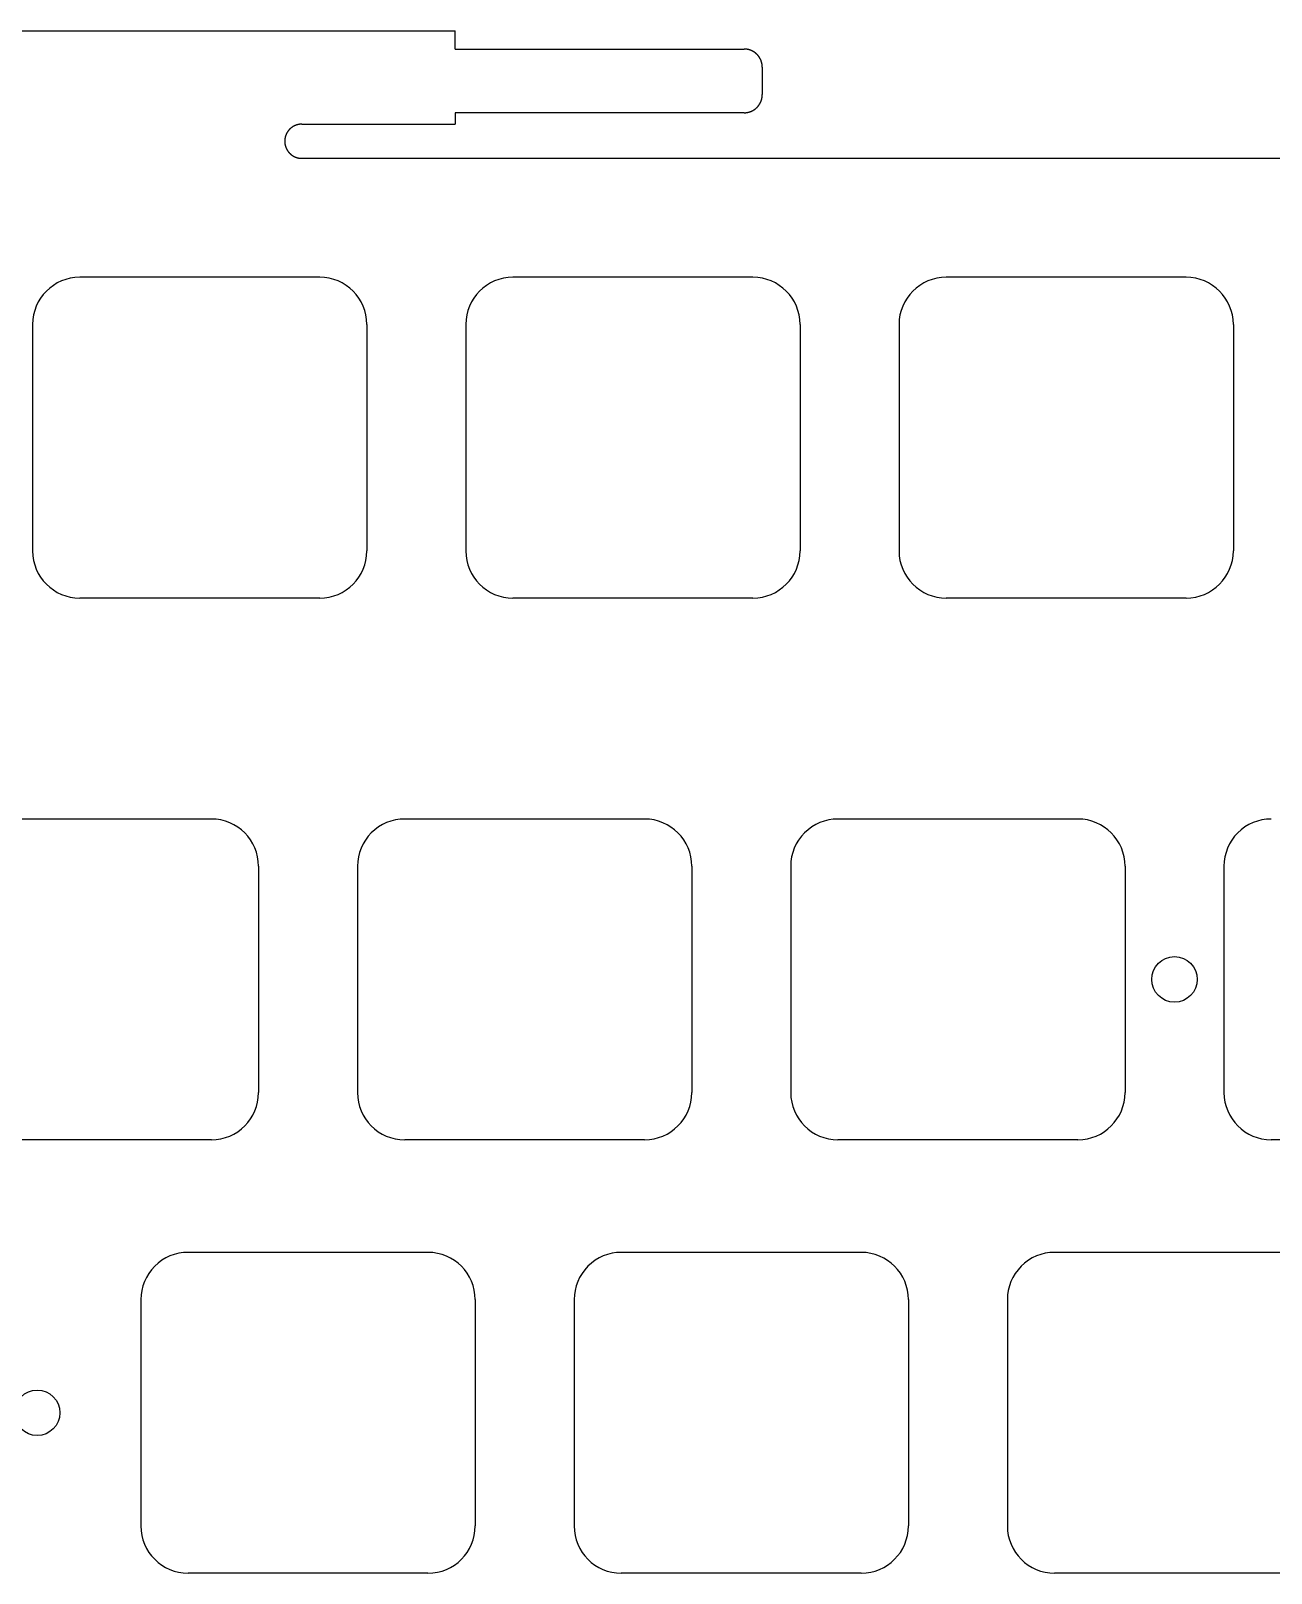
# Model space of a CAD drawing. Header units: millimetres. Extents: x -11 to 340, y -118 to 18.
# Drawn here: x 16.4 to 70.9, y -49.9 to 17.9 of the extents above; entities that cross this region are included whole.
import ezdxf

# ---------------------------------------------------------------- set-up
doc = ezdxf.new("R2010")
doc.units = ezdxf.units.MM
doc.header["$MEASUREMENT"] = 0
doc.layers.add('BLACK', color=7, linetype='CONTINUOUS')

msp = doc.modelspace()

# ---------------------------------------------------------------- linework, layer by layer
at = {"layer": 'BLACK', "linetype": 'Continuous'}
for p, q in [((5.05, 17.882529), (35.05, 17.882529)), ((35.05, 17.082529), (35.05, 17.882529)), ((35.05, 17.082529), (47.75, 17.082529)), ((47.750728, 17.082529), (47.75, 17.082529)), ((47.754774, 17.082515), (47.750728, 17.082529)), ((47.758814, 17.082481), (47.754774, 17.082515)), ((47.762855, 17.082428), (47.758814, 17.082481)), ((47.766891, 17.082354), (47.762855, 17.082428)), ((47.770928, 17.082261), (47.766891, 17.082354)), ((47.774959, 17.082147), (47.770928, 17.082261)), ((47.77899, 17.082014), (47.774959, 17.082147)), ((47.783015, 17.08186), (47.77899, 17.082014)), ((47.787041, 17.081687), (47.783015, 17.08186)), ((47.791062, 17.081493), (47.787041, 17.081687)), ((47.795082, 17.08128), (47.791062, 17.081493)), ((47.799097, 17.081047), (47.795082, 17.08128)), ((47.803111, 17.080794), (47.799097, 17.081047)), ((47.80712, 17.080521), (47.803111, 17.080794)), ((47.811129, 17.080228), (47.80712, 17.080521)), ((47.815132, 17.079916), (47.811129, 17.080228)), ((47.819134, 17.079583), (47.815132, 17.079916)), ((47.823131, 17.079231), (47.819134, 17.079583)), ((47.827127, 17.078859), (47.823131, 17.079231)), ((47.831117, 17.078467), (47.827127, 17.078859)), ((47.835107, 17.078055), (47.831117, 17.078467)), ((47.83909, 17.077624), (47.835107, 17.078055)), ((47.843073, 17.077173), (47.83909, 17.077624)), ((47.84705, 17.076702), (47.843073, 17.077173)), ((47.851025, 17.076211), (47.84705, 17.076702)), ((47.854995, 17.075701), (47.851025, 17.076211)), ((47.858963, 17.07517), (47.854995, 17.075701)), ((47.862926, 17.074621), (47.858963, 17.07517)), ((47.866886, 17.074051), (47.862926, 17.074621)), ((47.870841, 17.073462), (47.866886, 17.074051)), ((47.874794, 17.072853), (47.870841, 17.073462)), ((47.878741, 17.072225), (47.874794, 17.072853)), ((47.882686, 17.071576), (47.878741, 17.072225)), ((47.886625, 17.070909), (47.882686, 17.071576)), ((47.890562, 17.070221), (47.886625, 17.070909)), ((47.894492, 17.069514), (47.890562, 17.070221)), ((47.89842, 17.068787), (47.894492, 17.069514)), ((47.902342, 17.068042), (47.89842, 17.068787)), ((47.906262, 17.067276), (47.902342, 17.068042)), ((47.910174, 17.066491), (47.906262, 17.067276)), ((47.914085, 17.065686), (47.910174, 17.066491)), ((47.917989, 17.064862), (47.914085, 17.065686)), ((47.92189, 17.064018), (47.917989, 17.064862)), ((47.925784, 17.063155), (47.92189, 17.064018)), ((47.929676, 17.062272), (47.925784, 17.063155)), ((47.933561, 17.06137), (47.929676, 17.062272)), ((47.937443, 17.060449), (47.933561, 17.06137)), ((47.941318, 17.059508), (47.937443, 17.060449)), ((47.94519, 17.058548), (47.941318, 17.059508)), ((47.949054, 17.057568), (47.94519, 17.058548)), ((47.952916, 17.056569), (47.949054, 17.057568)), ((47.95677, 17.055551), (47.952916, 17.056569)), ((47.960621, 17.054514), (47.95677, 17.055551)), ((47.964464, 17.053457), (47.960621, 17.054514)), ((47.968304, 17.052381), (47.964464, 17.053457)), ((47.972136, 17.051286), (47.968304, 17.052381)), ((47.975965, 17.050171), (47.972136, 17.051286)), ((47.979785, 17.049038), (47.975965, 17.050171)), ((47.983602, 17.047885), (47.979785, 17.049038)), ((47.987412, 17.046713), (47.983602, 17.047885)), ((47.991217, 17.045522), (47.987412, 17.046713)), ((47.995014, 17.044312), (47.991217, 17.045522)), ((47.998807, 17.043082), (47.995014, 17.044312)), ((48.002592, 17.041834), (47.998807, 17.043082)), ((48.006373, 17.040567), (48.002592, 17.041834)), ((48.010145, 17.039281), (48.006373, 17.040567)), ((48.013913, 17.037975), (48.010145, 17.039281)), ((48.017673, 17.036651), (48.013913, 17.037975)), ((48.021428, 17.035308), (48.017673, 17.036651)), ((48.025174, 17.033946), (48.021428, 17.035308)), ((48.028916, 17.032565), (48.025174, 17.033946)), ((48.032648, 17.031165), (48.028916, 17.032565)), ((48.036376, 17.029747), (48.032648, 17.031165)), ((48.040095, 17.02831), (48.036376, 17.029747)), ((48.043809, 17.026853), (48.040095, 17.02831)), ((48.047514, 17.025379), (48.043809, 17.026853)), ((48.051213, 17.023885), (48.047514, 17.025379)), ((48.054904, 17.022373), (48.051213, 17.023885)), ((48.058588, 17.020842), (48.054904, 17.022373)), ((48.062264, 17.019293), (48.058588, 17.020842)), ((48.065934, 17.017725), (48.062264, 17.019293)), ((48.069594, 17.016139), (48.065934, 17.017725)), ((48.073249, 17.014534), (48.069594, 17.016139)), ((48.076894, 17.012911), (48.073249, 17.014534)), ((48.080532, 17.011269), (48.076894, 17.012911)), ((48.084161, 17.009609), (48.080532, 17.011269)), ((48.087784, 17.007931), (48.084161, 17.009609)), ((48.091397, 17.006234), (48.087784, 17.007931)), ((48.095004, 17.004519), (48.091397, 17.006234)), ((48.0986, 17.002786), (48.095004, 17.004519)), ((48.10219, 17.001034), (48.0986, 17.002786)), ((48.10577, 16.999265), (48.10219, 17.001034)), ((48.109342, 16.997477), (48.10577, 16.999265)), ((48.112905, 16.995672), (48.109342, 16.997477)), ((48.11646, 16.993848), (48.112905, 16.995672)), ((48.120005, 16.992007), (48.11646, 16.993848)), ((48.123543, 16.990147), (48.120005, 16.992007)), ((48.12707, 16.98827), (48.123543, 16.990147)), ((48.13059, 16.986374), (48.12707, 16.98827)), ((48.134098, 16.984461), (48.13059, 16.986374)), ((48.1376, 16.98253), (48.134098, 16.984461)), ((48.14109, 16.980581), (48.1376, 16.98253)), ((48.144572, 16.978615), (48.14109, 16.980581)), ((48.148044, 16.976631), (48.144572, 16.978615)), ((48.151507, 16.974629), (48.148044, 16.976631)), ((48.154959, 16.972611), (48.151507, 16.974629)), ((48.158403, 16.970574), (48.154959, 16.972611)), ((48.161835, 16.968521), (48.158403, 16.970574)), ((48.165259, 16.966449), (48.161835, 16.968521)), ((48.168672, 16.964361), (48.165259, 16.966449)), ((48.172075, 16.962255), (48.168672, 16.964361)), ((48.175468, 16.960132), (48.172075, 16.962255)), ((48.178851, 16.957991), (48.175468, 16.960132)), ((48.182222, 16.955834), (48.178851, 16.957991)), ((48.185584, 16.95366), (48.182222, 16.955834)), ((48.188935, 16.951469), (48.185584, 16.95366)), ((48.192276, 16.94926), (48.188935, 16.951469)), ((48.195605, 16.947035), (48.192276, 16.94926)), ((48.198924, 16.944793), (48.195605, 16.947035)), ((48.202232, 16.942535), (48.198924, 16.944793)), ((48.205529, 16.940259), (48.202232, 16.942535)), ((48.208814, 16.937967), (48.205529, 16.940259)), ((48.212089, 16.935658), (48.208814, 16.937967)), ((48.215352, 16.933333), (48.212089, 16.935658)), ((48.218604, 16.930991), (48.215352, 16.933333)), ((48.221844, 16.928633), (48.218604, 16.930991)), ((48.225073, 16.926259), (48.221844, 16.928633)), ((48.22829, 16.923868), (48.225073, 16.926259)), ((48.231496, 16.921461), (48.22829, 16.923868)), ((48.234689, 16.919039), (48.231496, 16.921461)), ((48.237871, 16.916599), (48.234689, 16.919039)), ((48.241041, 16.914144), (48.237871, 16.916599)), ((48.244199, 16.911673), (48.241041, 16.914144)), ((48.247344, 16.909186), (48.244199, 16.911673)), ((48.250477, 16.906683), (48.247344, 16.909186)), ((48.253598, 16.904165), (48.250477, 16.906683)), ((48.256707, 16.901631), (48.253598, 16.904165)), ((48.259802, 16.899081), (48.256707, 16.901631)), ((48.262886, 16.896515), (48.259802, 16.899081)), ((48.265956, 16.893935), (48.262886, 16.896515)), ((48.269014, 16.891338), (48.265956, 16.893935)), ((48.272059, 16.888727), (48.269014, 16.891338)), ((48.275092, 16.8861), (48.272059, 16.888727)), ((48.27811, 16.883458), (48.275092, 16.8861)), ((48.281116, 16.880801), (48.27811, 16.883458)), ((48.284109, 16.878129), (48.281116, 16.880801)), ((48.287089, 16.875442), (48.284109, 16.878129)), ((48.290055, 16.87274), (48.287089, 16.875442)), ((48.293007, 16.870023), (48.290055, 16.87274)), ((48.295946, 16.867292), (48.293007, 16.870023)), ((48.298872, 16.864546), (48.295946, 16.867292)), ((48.301784, 16.861785), (48.298872, 16.864546)), ((48.304682, 16.85901), (48.301784, 16.861785)), ((48.307566, 16.85622), (48.304682, 16.85901)), ((48.310436, 16.853416), (48.307566, 16.85622)), ((48.313292, 16.850598), (48.310436, 16.853416)), ((48.318962, 16.844919), (48.313292, 16.850598)), ((48.324575, 16.839184), (48.318962, 16.844919)), ((48.330131, 16.833393), (48.324575, 16.839184)), ((48.335628, 16.827548), (48.330131, 16.833393)), ((48.341066, 16.821648), (48.335628, 16.827548)), ((48.346445, 16.815695), (48.341066, 16.821648)), ((48.351764, 16.809689), (48.346445, 16.815695)), ((48.357022, 16.803631), (48.351764, 16.809689)), ((48.362219, 16.797522), (48.357022, 16.803631)), ((48.367354, 16.791361), (48.362219, 16.797522)), ((48.372426, 16.785151), (48.367354, 16.791361)), ((48.377436, 16.778891), (48.372426, 16.785151)), ((48.382382, 16.772583), (48.377436, 16.778891)), ((48.387265, 16.766227), (48.382382, 16.772583)), ((48.392082, 16.759823), (48.387265, 16.766227)), ((48.396835, 16.753373), (48.392082, 16.759823)), ((48.401522, 16.746877), (48.396835, 16.753373)), ((48.406144, 16.740335), (48.401522, 16.746877)), ((48.410699, 16.73375), (48.406144, 16.740335)), ((48.415187, 16.72712), (48.410699, 16.73375)), ((48.419607, 16.720447), (48.415187, 16.72712)), ((48.42396, 16.713733), (48.419607, 16.720447)), ((48.428244, 16.706976), (48.42396, 16.713733)), ((48.43246, 16.700179), (48.428244, 16.706976)), ((48.436606, 16.693341), (48.43246, 16.700179)), ((48.440683, 16.686464), (48.436606, 16.693341)), ((48.44469, 16.679548), (48.440683, 16.686464)), ((48.448627, 16.672594), (48.44469, 16.679548)), ((48.452493, 16.665603), (48.448627, 16.672594)), ((48.456288, 16.658575), (48.452493, 16.665603)), ((48.460012, 16.651511), (48.456288, 16.658575)), ((48.463664, 16.644411), (48.460012, 16.651511)), ((48.467243, 16.637277), (48.463664, 16.644411)), ((48.470751, 16.63011), (48.467243, 16.637277)), ((48.474185, 16.622909), (48.470751, 16.63011)), ((48.477547, 16.615675), (48.474185, 16.622909)), ((48.480835, 16.60841), (48.477547, 16.615675)), ((48.48405, 16.601113), (48.480835, 16.60841)), ((48.487191, 16.593786), (48.48405, 16.601113)), ((48.490257, 16.586429), (48.487191, 16.593786)), ((48.49325, 16.579043), (48.490257, 16.586429)), ((48.496167, 16.571629), (48.49325, 16.579043)), ((48.49901, 16.564186), (48.496167, 16.571629)), ((48.501778, 16.556716), (48.49901, 16.564186)), ((48.50447, 16.54922), (48.501778, 16.556716)), ((48.507087, 16.541697), (48.50447, 16.54922)), ((48.509628, 16.534149), (48.507087, 16.541697)), ((48.512093, 16.526576), (48.509628, 16.534149)), ((48.514482, 16.51898), (48.512093, 16.526576)), ((48.516794, 16.511359), (48.514482, 16.51898)), ((48.51903, 16.503716), (48.516794, 16.511359)), ((48.521189, 16.49605), (48.51903, 16.503716)), ((48.523272, 16.488362), (48.521189, 16.49605)), ((48.525277, 16.480653), (48.523272, 16.488362)), ((48.527205, 16.472924), (48.525277, 16.480653)), ((48.529056, 16.465174), (48.527205, 16.472924)), ((48.530829, 16.457404), (48.529056, 16.465174)), ((48.532525, 16.449616), (48.530829, 16.457404)), ((48.534143, 16.441809), (48.532525, 16.449616)), ((48.535683, 16.433984), (48.534143, 16.441809)), ((48.537145, 16.426142), (48.535683, 16.433984)), ((48.538529, 16.418282), (48.537145, 16.426142)), ((48.539835, 16.410406), (48.538529, 16.418282)), ((48.541062, 16.402514), (48.539835, 16.410406)), ((48.542211, 16.394607), (48.541062, 16.402514)), ((48.543281, 16.386685), (48.542211, 16.394607)), ((48.544273, 16.378748), (48.543281, 16.386685)), ((48.545186, 16.370796), (48.544273, 16.378748)), ((48.54602, 16.362832), (48.545186, 16.370796)), ((48.546775, 16.354854), (48.54602, 16.362832)), ((48.547451, 16.346863), (48.546775, 16.354854)), ((48.548047, 16.33886), (48.547451, 16.346863)), ((48.548565, 16.330845), (48.548047, 16.33886)), ((48.549003, 16.322819), (48.548565, 16.330845)), ((48.549362, 16.314782), (48.549003, 16.322819)), ((48.549641, 16.306733), (48.549362, 16.314782)), ((48.54984, 16.298675), (48.549641, 16.306733)), ((48.54996, 16.290607), (48.54984, 16.298675)), ((48.55, 16.282529), (48.54996, 16.290607)), ((48.55, 16.282529), (48.55, 15.082529)), ((48.532333, 14.91454), (48.533157, 14.918444)), ((48.533157, 14.918444), (48.533962, 14.922355)), ((48.533962, 14.922355), (48.534747, 14.926267)), ((48.534747, 14.926267), (48.535513, 14.930187)), ((48.535513, 14.930187), (48.536258, 14.934109)), ((48.536258, 14.934109), (48.536985, 14.938037)), ((48.536985, 14.938037), (48.537692, 14.941967)), ((48.537692, 14.941967), (48.53838, 14.945904)), ((48.53838, 14.945904), (48.539047, 14.949843)), ((48.539047, 14.949843), (48.539696, 14.953788)), ((48.539696, 14.953788), (48.540324, 14.957735)), ((48.540324, 14.957735), (48.540933, 14.961688)), ((48.540933, 14.961688), (48.541522, 14.965643)), ((48.541522, 14.965643), (48.542092, 14.969603)), ((48.542092, 14.969603), (48.542641, 14.973566)), ((48.542641, 14.973566), (48.543172, 14.977534)), ((48.543172, 14.977534), (48.543682, 14.981504)), ((48.543682, 14.981504), (48.544173, 14.985479)), ((48.544173, 14.985479), (48.544644, 14.989456)), ((48.544644, 14.989456), (48.545095, 14.993439)), ((48.545095, 14.993439), (48.545526, 14.997422)), ((48.545526, 14.997422), (48.545938, 15.001412)), ((48.545938, 15.001412), (48.54633, 15.005402)), ((48.54633, 15.005402), (48.546702, 15.009398)), ((48.546702, 15.009398), (48.547054, 15.013395)), ((48.547054, 15.013395), (48.547387, 15.017397)), ((48.547387, 15.017397), (48.547699, 15.0214)), ((48.547699, 15.0214), (48.547992, 15.025409)), ((48.547992, 15.025409), (48.548265, 15.029418)), ((48.548265, 15.029418), (48.548518, 15.033432)), ((48.548518, 15.033432), (48.548751, 15.037447)), ((48.548751, 15.037447), (48.548964, 15.041467)), ((48.548964, 15.041467), (48.549158, 15.045488)), ((48.549158, 15.045488), (48.549331, 15.049514)), ((48.549331, 15.049514), (48.549485, 15.053539)), ((48.549485, 15.053539), (48.549618, 15.05757)), ((48.549618, 15.05757), (48.549732, 15.061601)), ((48.549732, 15.061601), (48.549825, 15.065638)), ((48.549825, 15.065638), (48.549899, 15.069674)), ((48.549899, 15.069674), (48.549952, 15.073715)), ((48.549952, 15.073715), (48.549986, 15.077755)), ((48.549986, 15.077755), (48.55, 15.081801)), ((48.55, 15.081801), (48.55, 15.082529)), ((47.75, 14.282529), (35.05, 14.282529)), ((35.05, 14.282529), (35.05, 13.78)), ((47.75, 14.282529), (47.758078, 14.282569)), ((47.758078, 14.282569), (47.766146, 14.282689)), ((47.766146, 14.282689), (47.774204, 14.282888)), ((47.774204, 14.282888), (47.782253, 14.283167)), ((47.782253, 14.283167), (47.79029, 14.283526)), ((47.79029, 14.283526), (47.798316, 14.283964)), ((47.798316, 14.283964), (47.806331, 14.284482)), ((47.806331, 14.284482), (47.814334, 14.285078)), ((47.814334, 14.285078), (47.822325, 14.285754)), ((47.822325, 14.285754), (47.830303, 14.286509)), ((47.830303, 14.286509), (47.838267, 14.287343)), ((47.838267, 14.287343), (47.846219, 14.288256)), ((47.846219, 14.288256), (47.854156, 14.289248)), ((47.854156, 14.289248), (47.862078, 14.290318)), ((47.862078, 14.290318), (47.869985, 14.291467)), ((47.869985, 14.291467), (47.877877, 14.292694)), ((47.877877, 14.292694), (47.885753, 14.294)), ((47.885753, 14.294), (47.893613, 14.295384)), ((47.893613, 14.295384), (47.901455, 14.296846)), ((47.901455, 14.296846), (47.90928, 14.298386)), ((47.90928, 14.298386), (47.917087, 14.300004)), ((47.917087, 14.300004), (47.924875, 14.3017)), ((47.924875, 14.3017), (47.932645, 14.303473)), ((47.932645, 14.303473), (47.940395, 14.305324)), ((47.940395, 14.305324), (47.948124, 14.307252)), ((47.948124, 14.307252), (47.955833, 14.309257)), ((47.955833, 14.309257), (47.963521, 14.31134)), ((47.963521, 14.31134), (47.971187, 14.313499)), ((47.971187, 14.313499), (47.97883, 14.315735)), ((47.97883, 14.315735), (47.986451, 14.318047)), ((47.986451, 14.318047), (47.994047, 14.320436)), ((47.994047, 14.320436), (48.00162, 14.322901)), ((48.00162, 14.322901), (48.009168, 14.325442)), ((48.009168, 14.325442), (48.016691, 14.328059)), ((48.016691, 14.328059), (48.024187, 14.330751)), ((48.024187, 14.330751), (48.031657, 14.333519)), ((48.031657, 14.333519), (48.0391, 14.336362)), ((48.0391, 14.336362), (48.046514, 14.339279)), ((48.046514, 14.339279), (48.0539, 14.342272)), ((48.0539, 14.342272), (48.061257, 14.345338)), ((48.061257, 14.345338), (48.068584, 14.348479)), ((48.068584, 14.348479), (48.075881, 14.351694)), ((48.075881, 14.351694), (48.083146, 14.354982)), ((48.083146, 14.354982), (48.09038, 14.358344)), ((48.09038, 14.358344), (48.097581, 14.361778)), ((48.097581, 14.361778), (48.104748, 14.365286)), ((48.104748, 14.365286), (48.111882, 14.368865)), ((48.111882, 14.368865), (48.118982, 14.372517)), ((48.118982, 14.372517), (48.126046, 14.376241)), ((48.126046, 14.376241), (48.133074, 14.380036)), ((48.133074, 14.380036), (48.140065, 14.383902)), ((48.140065, 14.383902), (48.147019, 14.387839)), ((48.147019, 14.387839), (48.153935, 14.391846)), ((48.153935, 14.391846), (48.160812, 14.395923)), ((48.160812, 14.395923), (48.16765, 14.400069)), ((48.16765, 14.400069), (48.174447, 14.404285)), ((48.174447, 14.404285), (48.181204, 14.408569)), ((48.181204, 14.408569), (48.187918, 14.412922)), ((48.187918, 14.412922), (48.194591, 14.417342)), ((48.194591, 14.417342), (48.201221, 14.42183)), ((48.201221, 14.42183), (48.207806, 14.426385)), ((48.207806, 14.426385), (48.214348, 14.431007)), ((48.214348, 14.431007), (48.220844, 14.435694)), ((48.220844, 14.435694), (48.227294, 14.440447)), ((48.227294, 14.440447), (48.233698, 14.445264)), ((48.233698, 14.445264), (48.240054, 14.450147)), ((48.240054, 14.450147), (48.246362, 14.455093)), ((48.246362, 14.455093), (48.252622, 14.460103)), ((48.252622, 14.460103), (48.258832, 14.465175)), ((48.258832, 14.465175), (48.264993, 14.47031)), ((48.264993, 14.47031), (48.271102, 14.475507)), ((48.271102, 14.475507), (48.27716, 14.480765)), ((48.27716, 14.480765), (48.283166, 14.486084)), ((48.283166, 14.486084), (48.289119, 14.491463)), ((48.289119, 14.491463), (48.295019, 14.496901)), ((48.295019, 14.496901), (48.300864, 14.502398)), ((48.300864, 14.502398), (48.306655, 14.507954)), ((48.306655, 14.507954), (48.31239, 14.513567)), ((48.31239, 14.513567), (48.318069, 14.519237)), ((48.318069, 14.519237), (48.320887, 14.522093)), ((48.320887, 14.522093), (48.323691, 14.524963)), ((48.323691, 14.524963), (48.326481, 14.527847)), ((48.326481, 14.527847), (48.329256, 14.530745)), ((48.329256, 14.530745), (48.332017, 14.533657)), ((48.332017, 14.533657), (48.334763, 14.536583)), ((48.334763, 14.536583), (48.337494, 14.539522)), ((48.337494, 14.539522), (48.340211, 14.542474)), ((48.340211, 14.542474), (48.342913, 14.54544)), ((48.342913, 14.54544), (48.3456, 14.54842)), ((48.3456, 14.54842), (48.348272, 14.551413)), ((48.348272, 14.551413), (48.350929, 14.554419)), ((48.350929, 14.554419), (48.353571, 14.557437)), ((48.353571, 14.557437), (48.356198, 14.56047)), ((48.356198, 14.56047), (48.358809, 14.563515)), ((48.358809, 14.563515), (48.361406, 14.566573)), ((48.361406, 14.566573), (48.363986, 14.569643)), ((48.363986, 14.569643), (48.366552, 14.572727)), ((48.366552, 14.572727), (48.369102, 14.575822)), ((48.369102, 14.575822), (48.371636, 14.578931)), ((48.371636, 14.578931), (48.374154, 14.582052)), ((48.374154, 14.582052), (48.376657, 14.585185)), ((48.376657, 14.585185), (48.379144, 14.58833)), ((48.379144, 14.58833), (48.381615, 14.591488)), ((48.381615, 14.591488), (48.38407, 14.594658)), ((48.38407, 14.594658), (48.38651, 14.59784)), ((48.38651, 14.59784), (48.388932, 14.601033)), ((48.388932, 14.601033), (48.391339, 14.604239)), ((48.391339, 14.604239), (48.39373, 14.607456)), ((48.39373, 14.607456), (48.396104, 14.610685)), ((48.396104, 14.610685), (48.398462, 14.613925)), ((48.398462, 14.613925), (48.400804, 14.617177)), ((48.400804, 14.617177), (48.403129, 14.62044)), ((48.403129, 14.62044), (48.405438, 14.623715)), ((48.405438, 14.623715), (48.40773, 14.627)), ((48.40773, 14.627), (48.410006, 14.630297)), ((48.410006, 14.630297), (48.412264, 14.633605)), ((48.412264, 14.633605), (48.414506, 14.636924)), ((48.414506, 14.636924), (48.416731, 14.640253)), ((48.416731, 14.640253), (48.41894, 14.643594)), ((48.41894, 14.643594), (48.421131, 14.646945)), ((48.421131, 14.646945), (48.423305, 14.650307)), ((48.423305, 14.650307), (48.425462, 14.653678)), ((48.425462, 14.653678), (48.427603, 14.657061)), ((48.427603, 14.657061), (48.429726, 14.660454)), ((48.429726, 14.660454), (48.431832, 14.663857)), ((48.431832, 14.663857), (48.43392, 14.66727)), ((48.43392, 14.66727), (48.435992, 14.670694)), ((48.435992, 14.670694), (48.438045, 14.674126)), ((48.438045, 14.674126), (48.440082, 14.67757)), ((48.440082, 14.67757), (48.4421, 14.681022)), ((48.4421, 14.681022), (48.444102, 14.684485)), ((48.444102, 14.684485), (48.446086, 14.687957)), ((48.446086, 14.687957), (48.448052, 14.691439)), ((48.448052, 14.691439), (48.450001, 14.694929)), ((48.450001, 14.694929), (48.451932, 14.698431)), ((48.451932, 14.698431), (48.453845, 14.701939)), ((48.453845, 14.701939), (48.455741, 14.705459)), ((48.455741, 14.705459), (48.457618, 14.708986)), ((48.457618, 14.708986), (48.459478, 14.712524)), ((48.459478, 14.712524), (48.461319, 14.716069)), ((48.461319, 14.716069), (48.463143, 14.719624)), ((48.463143, 14.719624), (48.464948, 14.723187)), ((48.464948, 14.723187), (48.466736, 14.726759)), ((48.466736, 14.726759), (48.468505, 14.730339)), ((48.468505, 14.730339), (48.470257, 14.733929)), ((48.470257, 14.733929), (48.47199, 14.737525)), ((48.47199, 14.737525), (48.473705, 14.741132)), ((48.473705, 14.741132), (48.475402, 14.744745)), ((48.475402, 14.744745), (48.47708, 14.748368)), ((48.47708, 14.748368), (48.47874, 14.751997)), ((48.47874, 14.751997), (48.480382, 14.755635)), ((48.480382, 14.755635), (48.482005, 14.75928)), ((48.482005, 14.75928), (48.48361, 14.762935)), ((48.48361, 14.762935), (48.485196, 14.766595)), ((48.485196, 14.766595), (48.486764, 14.770265)), ((48.486764, 14.770265), (48.488313, 14.773941)), ((48.488313, 14.773941), (48.489844, 14.777625)), ((48.489844, 14.777625), (48.491356, 14.781316)), ((48.491356, 14.781316), (48.49285, 14.785015)), ((48.49285, 14.785015), (48.494324, 14.78872)), ((48.494324, 14.78872), (48.495781, 14.792434)), ((48.495781, 14.792434), (48.497218, 14.796153)), ((48.497218, 14.796153), (48.498636, 14.799881)), ((48.498636, 14.799881), (48.500036, 14.803613)), ((48.500036, 14.803613), (48.501417, 14.807355)), ((48.501417, 14.807355), (48.502779, 14.811101)), ((48.502779, 14.811101), (48.504122, 14.814856)), ((48.504122, 14.814856), (48.505446, 14.818616)), ((48.505446, 14.818616), (48.506752, 14.822384)), ((48.506752, 14.822384), (48.508038, 14.826156)), ((48.508038, 14.826156), (48.509305, 14.829937)), ((48.509305, 14.829937), (48.510553, 14.833722)), ((48.510553, 14.833722), (48.511783, 14.837515)), ((48.511783, 14.837515), (48.512993, 14.841312)), ((48.512993, 14.841312), (48.514184, 14.845117)), ((48.514184, 14.845117), (48.515356, 14.848927)), ((48.515356, 14.848927), (48.516509, 14.852744)), ((48.516509, 14.852744), (48.517642, 14.856564)), ((48.517642, 14.856564), (48.518757, 14.860393)), ((48.518757, 14.860393), (48.519852, 14.864225)), ((48.519852, 14.864225), (48.520928, 14.868065)), ((48.520928, 14.868065), (48.521985, 14.871908)), ((48.521985, 14.871908), (48.523022, 14.875759)), ((48.523022, 14.875759), (48.52404, 14.879613)), ((48.52404, 14.879613), (48.525039, 14.883475)), ((48.525039, 14.883475), (48.526019, 14.887339)), ((48.526019, 14.887339), (48.526979, 14.891211)), ((48.526979, 14.891211), (48.52792, 14.895086)), ((48.52792, 14.895086), (48.528841, 14.898968)), ((48.528841, 14.898968), (48.529743, 14.902853)), ((48.529743, 14.902853), (48.530626, 14.906745)), ((48.530626, 14.906745), (48.531489, 14.910639)), ((48.531489, 14.910639), (48.532333, 14.91454)), ((27.770137, 13.560797), (27.767395, 13.558045)), ((27.775665, 13.566258), (27.770137, 13.560797)), ((27.781248, 13.571662), (27.775665, 13.566258)), ((27.786886, 13.577007), (27.781248, 13.571662)), ((27.792578, 13.582294), (27.786886, 13.577007)), ((27.798325, 13.587522), (27.792578, 13.582294)), ((27.804124, 13.59269), (27.798325, 13.587522)), ((27.809976, 13.597798), (27.804124, 13.59269)), ((27.815879, 13.602844), (27.809976, 13.597798)), ((27.821833, 13.607829), (27.815879, 13.602844)), ((27.827837, 13.612751), (27.821833, 13.607829)), ((27.833891, 13.617611), (27.827837, 13.612751)), ((27.839994, 13.622407), (27.833891, 13.617611)), ((27.846145, 13.627139), (27.839994, 13.622407)), ((27.852343, 13.631807), (27.846145, 13.627139)), ((27.858588, 13.63641), (27.852343, 13.631807)), ((27.864878, 13.640947), (27.858588, 13.63641)), ((27.871214, 13.645419), (27.864878, 13.640947)), ((27.877594, 13.649824), (27.871214, 13.645419)), ((27.884018, 13.654162), (27.877594, 13.649824)), ((27.890484, 13.658432), (27.884018, 13.654162)), ((27.896993, 13.662634), (27.890484, 13.658432)), ((27.903544, 13.666768), (27.896993, 13.662634)), ((27.910135, 13.670834), (27.903544, 13.666768)), ((27.916766, 13.67483), (27.910135, 13.670834)), ((27.923437, 13.678756), (27.916766, 13.67483)), ((27.930146, 13.682613), (27.923437, 13.678756)), ((27.936892, 13.686398), (27.930146, 13.682613)), ((27.943676, 13.690114), (27.936892, 13.686398)), ((27.950497, 13.693757), (27.943676, 13.690114)), ((27.957353, 13.69733), (27.950497, 13.693757)), ((27.964243, 13.70083), (27.957353, 13.69733)), ((27.971169, 13.704258), (27.964243, 13.70083)), ((27.978127, 13.707614), (27.971169, 13.704258)), ((27.985119, 13.710896), (27.978127, 13.707614)), ((27.992142, 13.714106), (27.985119, 13.710896)), ((27.999197, 13.717242), (27.992142, 13.714106)), ((28.006283, 13.720304), (27.999197, 13.717242)), ((28.013398, 13.723292), (28.006283, 13.720304)), ((28.020543, 13.726206), (28.013398, 13.723292)), ((28.027717, 13.729045), (28.020543, 13.726206)), ((28.034919, 13.731809), (28.027717, 13.729045)), ((28.042148, 13.734498), (28.034919, 13.731809)), ((28.049404, 13.737112), (28.042148, 13.734498)), ((28.056686, 13.739651), (28.049404, 13.737112)), ((28.063993, 13.742113), (28.056686, 13.739651)), ((28.071325, 13.7445), (28.063993, 13.742113)), ((28.078681, 13.74681), (28.071325, 13.7445)), ((28.086061, 13.749045), (28.078681, 13.74681)), ((28.093464, 13.751202), (28.086061, 13.749045)), ((28.100889, 13.753283), (28.093464, 13.751202)), ((28.108336, 13.755287), (28.100889, 13.753283)), ((28.115804, 13.757214), (28.108336, 13.755287)), ((28.123292, 13.759064), (28.115804, 13.757214)), ((28.130801, 13.760836), (28.123292, 13.759064)), ((28.138329, 13.762531), (28.130801, 13.760836)), ((28.145876, 13.764148), (28.138329, 13.762531)), ((28.153441, 13.765687), (28.145876, 13.764148)), ((28.161024, 13.767149), (28.153441, 13.765687)), ((28.168624, 13.768532), (28.161024, 13.767149)), ((28.176242, 13.769837), (28.168624, 13.768532)), ((28.183875, 13.771064), (28.176242, 13.769837)), ((28.191524, 13.772213), (28.183875, 13.771064)), ((28.199188, 13.773283), (28.191524, 13.772213)), ((28.206867, 13.774274), (28.199188, 13.773283)), ((28.214561, 13.775187), (28.206867, 13.774274)), ((28.222268, 13.776021), (28.214561, 13.775187)), ((28.229988, 13.776775), (28.222268, 13.776021)), ((28.237721, 13.777451), (28.229988, 13.776775)), ((28.245467, 13.778048), (28.237721, 13.777451)), ((28.253225, 13.778565), (28.245467, 13.778048)), ((28.260994, 13.779003), (28.253225, 13.778565)), ((28.268775, 13.779362), (28.260994, 13.779003)), ((28.276566, 13.779641), (28.268775, 13.779362)), ((28.284368, 13.77984), (28.276566, 13.779641)), ((28.292179, 13.77996), (28.284368, 13.77984)), ((28.3, 13.78), (28.292179, 13.77996)), ((28.3, 13.78), (35.05, 13.78)), ((27.550015, 13.034714), (27.55, 13.030797)), ((27.55, 13.030797), (27.55, 13.03)), ((27.55, 13.03), (27.55004, 13.022179)), ((27.550049, 13.038626), (27.550015, 13.034714)), ((27.55004, 13.022179), (27.55016, 13.014368)), ((27.550103, 13.042539), (27.550049, 13.038626)), ((27.550177, 13.046446), (27.550103, 13.042539)), ((27.55016, 13.014368), (27.550359, 13.006566)), ((27.550271, 13.050354), (27.550177, 13.046446)), ((27.550385, 13.054257), (27.550271, 13.050354)), ((27.550359, 13.006566), (27.550638, 12.998775)), ((27.550519, 13.058159), (27.550385, 13.054257)), ((27.550673, 13.062056), (27.550519, 13.058159)), ((27.550638, 12.998775), (27.550997, 12.990994)), ((27.550847, 13.065953), (27.550673, 13.062056)), ((27.55104, 13.069845), (27.550847, 13.065953)), ((27.550997, 12.990994), (27.551435, 12.983225)), ((27.551254, 13.073737), (27.55104, 13.069845)), ((27.551488, 13.077623), (27.551254, 13.073737)), ((27.551435, 12.983225), (27.551952, 12.975467)), ((27.551741, 13.081509), (27.551488, 13.077623)), ((27.552014, 13.085389), (27.551741, 13.081509)), ((27.551952, 12.975467), (27.552549, 12.967721)), ((27.552308, 13.089269), (27.552014, 13.085389)), ((27.552621, 13.093144), (27.552308, 13.089269)), ((27.552549, 12.967721), (27.553225, 12.959988)), ((27.552953, 13.097017), (27.552621, 13.093144)), ((27.553306, 13.100885), (27.552953, 13.097017)), ((27.553225, 12.959988), (27.553979, 12.952268)), ((27.553679, 13.104753), (27.553306, 13.100885)), ((27.554071, 13.108614), (27.553679, 13.104753)), ((27.553979, 12.952268), (27.554813, 12.94456)), ((27.554483, 13.112475), (27.554071, 13.108614)), ((27.554915, 13.116329), (27.554483, 13.112475)), ((27.554813, 12.94456), (27.555726, 12.936867)), ((27.555366, 13.120183), (27.554915, 13.116329)), ((27.555838, 13.124031), (27.555366, 13.120183)), ((27.555726, 12.936867), (27.556717, 12.929188)), ((27.556329, 13.127878), (27.555838, 13.124031)), ((27.55684, 13.131718), (27.556329, 13.127878)), ((27.556717, 12.929188), (27.557787, 12.921524)), ((27.55737, 13.135557), (27.55684, 13.131718)), ((27.55792, 13.13939), (27.55737, 13.135557)), ((27.557787, 12.921524), (27.558936, 12.913875)), ((27.55849, 13.143222), (27.55792, 13.13939)), ((27.55908, 13.147047), (27.55849, 13.143222)), ((27.558936, 12.913875), (27.560163, 12.906241)), ((27.559689, 13.150871), (27.55908, 13.147047)), ((27.560318, 13.154688), (27.559689, 13.150871)), ((27.560163, 12.906241), (27.561468, 12.898624)), ((27.560966, 13.158504), (27.560318, 13.154688)), ((27.561634, 13.162313), (27.560966, 13.158504)), ((27.561468, 12.898624), (27.562851, 12.891024)), ((27.562322, 13.16612), (27.561634, 13.162313)), ((27.563029, 13.169921), (27.562322, 13.16612)), ((27.562851, 12.891024), (27.564313, 12.883441)), ((27.563756, 13.173719), (27.563029, 13.169921)), ((27.564502, 13.177511), (27.563756, 13.173719)), ((27.564313, 12.883441), (27.565852, 12.875876)), ((27.565268, 13.181301), (27.564502, 13.177511)), ((27.566053, 13.185084), (27.565268, 13.181301)), ((27.566858, 13.188864), (27.566053, 13.185084)), ((27.567682, 13.192638), (27.566858, 13.188864)), ((27.568526, 13.196409), (27.567682, 13.192638)), ((27.569389, 13.200173), (27.568526, 13.196409)), ((27.570272, 13.203934), (27.569389, 13.200173)), ((27.571174, 13.207688), (27.570272, 13.203934)), ((27.572096, 13.211439), (27.571174, 13.207688)), ((27.573036, 13.215183), (27.572096, 13.211439)), ((27.573996, 13.218924), (27.573036, 13.215183)), ((27.574976, 13.222657), (27.573996, 13.218924)), ((27.575975, 13.226388), (27.574976, 13.222657)), ((27.576992, 13.23011), (27.575975, 13.226388)), ((27.57803, 13.23383), (27.576992, 13.23011)), ((27.579086, 13.237542), (27.57803, 13.23383)), ((27.580162, 13.24125), (27.579086, 13.237542)), ((27.581257, 13.24495), (27.580162, 13.24125)), ((27.582371, 13.248647), (27.581257, 13.24495)), ((27.583504, 13.252335), (27.582371, 13.248647)), ((27.584657, 13.25602), (27.583504, 13.252335)), ((27.585828, 13.259697), (27.584657, 13.25602)), ((27.587019, 13.26337), (27.585828, 13.259697)), ((27.588228, 13.267034), (27.587019, 13.26337)), ((27.589457, 13.270695), (27.588228, 13.267034)), ((27.590704, 13.274346), (27.589457, 13.270695)), ((27.591971, 13.277994), (27.590704, 13.274346)), ((27.593256, 13.281633), (27.591971, 13.277994)), ((27.594561, 13.285267), (27.593256, 13.281633)), ((27.595884, 13.288893), (27.594561, 13.285267)), ((27.597226, 13.292514), (27.595884, 13.288893)), ((27.598587, 13.296126), (27.597226, 13.292514)), ((27.599967, 13.299734), (27.598587, 13.296126)), ((27.601365, 13.303332), (27.599967, 13.299734)), ((27.602782, 13.306925), (27.601365, 13.303332)), ((27.604218, 13.310509), (27.602782, 13.306925)), ((27.605673, 13.314088), (27.604218, 13.310509)), ((27.607146, 13.317658), (27.605673, 13.314088)), ((27.608638, 13.321222), (27.607146, 13.317658)), ((27.610148, 13.324776), (27.608638, 13.321222)), ((27.611677, 13.328325), (27.610148, 13.324776)), ((27.613224, 13.331865), (27.611677, 13.328325)), ((27.614791, 13.335398), (27.613224, 13.331865)), ((27.616375, 13.338922), (27.614791, 13.335398)), ((27.617978, 13.34244), (27.616375, 13.338922)), ((27.619598, 13.345948), (27.617978, 13.34244)), ((27.621238, 13.349449), (27.619598, 13.345948)), ((27.622895, 13.352941), (27.621238, 13.349449)), ((27.624572, 13.356426), (27.622895, 13.352941)), ((27.626265, 13.359901), (27.624572, 13.356426)), ((27.627978, 13.363369), (27.626265, 13.359901)), ((27.629708, 13.366827), (27.627978, 13.363369)), ((27.631457, 13.370278), (27.629708, 13.366827)), ((27.633223, 13.373719), (27.631457, 13.370278)), ((27.635007, 13.377152), (27.633223, 13.373719)), ((27.636809, 13.380575), (27.635007, 13.377152)), ((27.63863, 13.383991), (27.636809, 13.380575)), ((27.640467, 13.387396), (27.63863, 13.383991)), ((27.642324, 13.390793), (27.640467, 13.387396)), ((27.644197, 13.394179), (27.642324, 13.390793)), ((27.646089, 13.397558), (27.644197, 13.394179)), ((27.647997, 13.400926), (27.646089, 13.397558)), ((27.649924, 13.404285), (27.647997, 13.400926)), ((27.651868, 13.407634), (27.649924, 13.404285)), ((27.65383, 13.410974), (27.651868, 13.407634)), ((27.655808, 13.414303), (27.65383, 13.410974)), ((27.657805, 13.417623), (27.655808, 13.414303)), ((27.659818, 13.420933), (27.657805, 13.417623)), ((27.66185, 13.424233), (27.659818, 13.420933)), ((27.663898, 13.427522), (27.66185, 13.424233)), ((27.665963, 13.430802), (27.663898, 13.427522)), ((27.668046, 13.43407), (27.665963, 13.430802)), ((27.670146, 13.437329), (27.668046, 13.43407)), ((27.672262, 13.440576), (27.670146, 13.437329)), ((27.674396, 13.443814), (27.672262, 13.440576)), ((27.676546, 13.44704), (27.674396, 13.443814)), ((27.678714, 13.450256), (27.676546, 13.44704)), ((27.680898, 13.45346), (27.678714, 13.450256)), ((27.683099, 13.456655), (27.680898, 13.45346)), ((27.685316, 13.459837), (27.683099, 13.456655)), ((27.68755, 13.463009), (27.685316, 13.459837)), ((27.689801, 13.466168), (27.68755, 13.463009)), ((27.692068, 13.469318), (27.689801, 13.466168)), ((27.694351, 13.472455), (27.692068, 13.469318)), ((27.696651, 13.475581), (27.694351, 13.472455)), ((27.698967, 13.478694), (27.696651, 13.475581)), ((27.7013, 13.481797), (27.698967, 13.478694)), ((27.703648, 13.484887), (27.7013, 13.481797)), ((27.706012, 13.487966), (27.703648, 13.484887)), ((27.708393, 13.491033), (27.706012, 13.487966)), ((27.710789, 13.494087), (27.708393, 13.491033)), ((27.713201, 13.497129), (27.710789, 13.494087)), ((27.71563, 13.50016), (27.713201, 13.497129)), ((27.718073, 13.503177), (27.71563, 13.50016)), ((27.720533, 13.506183), (27.718073, 13.503177)), ((27.723008, 13.509175), (27.720533, 13.506183)), ((27.725499, 13.512155), (27.723008, 13.509175)), ((27.728004, 13.515122), (27.725499, 13.512155)), ((27.730526, 13.518077), (27.728004, 13.515122)), ((27.733062, 13.521018), (27.730526, 13.518077)), ((27.735614, 13.523947), (27.733062, 13.521018)), ((27.738181, 13.526862), (27.735614, 13.523947)), ((27.740763, 13.529765), (27.738181, 13.526862)), ((27.74336, 13.532654), (27.740763, 13.529765)), ((27.745972, 13.53553), (27.74336, 13.532654)), ((27.748599, 13.538392), (27.745972, 13.53553)), ((27.751241, 13.541241), (27.748599, 13.538392)), ((27.753897, 13.544076), (27.751241, 13.541241)), ((27.756568, 13.546897), (27.753897, 13.544076)), ((27.759253, 13.549705), (27.756568, 13.546897)), ((27.761952, 13.552499), (27.759253, 13.549705)), ((27.764667, 13.555279), (27.761952, 13.552499)), ((27.767395, 13.558045), (27.764667, 13.555279)), ((27.565852, 12.875876), (27.567469, 12.868329)), ((27.567469, 12.868329), (27.569164, 12.860801)), ((27.569164, 12.860801), (27.570936, 12.853292)), ((27.570936, 12.853292), (27.572786, 12.845804)), ((27.572786, 12.845804), (27.574713, 12.838336)), ((27.574713, 12.838336), (27.576717, 12.830889)), ((27.576717, 12.830889), (27.578798, 12.823464)), ((27.578798, 12.823464), (27.580955, 12.816061)), ((27.580955, 12.816061), (27.58319, 12.808681)), ((27.58319, 12.808681), (27.5855, 12.801325)), ((27.5855, 12.801325), (27.587887, 12.793993)), ((27.587887, 12.793993), (27.590349, 12.786685)), ((27.590349, 12.786685), (27.592888, 12.779403)), ((27.592888, 12.779403), (27.595501, 12.772148)), ((27.595501, 12.772148), (27.598191, 12.764918)), ((27.598191, 12.764918), (27.600955, 12.757717)), ((27.600955, 12.757717), (27.603794, 12.750543)), ((27.603794, 12.750543), (27.606708, 12.743398)), ((27.606708, 12.743398), (27.609696, 12.736282)), ((27.609696, 12.736282), (27.612758, 12.729197)), ((27.612758, 12.729197), (27.615894, 12.722142)), ((27.615894, 12.722142), (27.619104, 12.715118)), ((27.619104, 12.715118), (27.622386, 12.708127)), ((27.622386, 12.708127), (27.625742, 12.701168)), ((27.625742, 12.701168), (27.62917, 12.694243)), ((27.62917, 12.694243), (27.63267, 12.687352)), ((27.63267, 12.687352), (27.636243, 12.680496)), ((27.636243, 12.680496), (27.639886, 12.673676)), ((27.639886, 12.673676), (27.643601, 12.666892)), ((27.643601, 12.666892), (27.647387, 12.660145)), ((27.647387, 12.660145), (27.651244, 12.653436)), ((27.651244, 12.653436), (27.65517, 12.646766)), ((27.65517, 12.646766), (27.659166, 12.640135)), ((27.659166, 12.640135), (27.663231, 12.633544)), ((27.663231, 12.633544), (27.667366, 12.626993)), ((27.667366, 12.626993), (27.671568, 12.620484)), ((27.671568, 12.620484), (27.675838, 12.614017)), ((27.675838, 12.614017), (27.680176, 12.607594)), ((27.680176, 12.607594), (27.684581, 12.601214)), ((27.684581, 12.601214), (27.689052, 12.594878)), ((27.689052, 12.594878), (27.69359, 12.588587)), ((27.69359, 12.588587), (27.698193, 12.582343)), ((27.698193, 12.582343), (27.70286, 12.576145)), ((27.70286, 12.576145), (27.707593, 12.569994)), ((27.707593, 12.569994), (27.712389, 12.563891)), ((27.712389, 12.563891), (27.717249, 12.557837)), ((27.717249, 12.557837), (27.722171, 12.551833)), ((27.722171, 12.551833), (27.727156, 12.545879)), ((27.727156, 12.545879), (27.732202, 12.539975)), ((27.732202, 12.539975), (27.73731, 12.534124)), ((27.73731, 12.534124), (27.742478, 12.528325)), ((27.742478, 12.528325), (27.747705, 12.522578)), ((27.747705, 12.522578), (27.752992, 12.516886)), ((27.752992, 12.516886), (27.758338, 12.511248)), ((27.758338, 12.511248), (27.763742, 12.505665)), ((27.763742, 12.505665), (27.769203, 12.500137)), ((27.769203, 12.500137), (27.771955, 12.497395)), ((27.771955, 12.497395), (27.774721, 12.494666)), ((27.774721, 12.494666), (27.777501, 12.491952)), ((27.777501, 12.491952), (27.780295, 12.489253)), ((27.780295, 12.489253), (27.783102, 12.486567)), ((27.783102, 12.486567), (27.785924, 12.483897)), ((27.785924, 12.483897), (27.788759, 12.48124)), ((27.788759, 12.48124), (27.791608, 12.478599)), ((27.791608, 12.478599), (27.79447, 12.475972)), ((27.79447, 12.475972), (27.797346, 12.47336)), ((27.797346, 12.47336), (27.800235, 12.470763)), ((27.800235, 12.470763), (27.803137, 12.468181)), ((27.803137, 12.468181), (27.806053, 12.465614)), ((27.806053, 12.465614), (27.808981, 12.463062)), ((27.808981, 12.463062), (27.811923, 12.460526)), ((27.811923, 12.460526), (27.814877, 12.458004)), ((27.814877, 12.458004), (27.817844, 12.455498)), ((27.817844, 12.455498), (27.820825, 12.453008)), ((27.820825, 12.453008), (27.823817, 12.450533)), ((27.823817, 12.450533), (27.826823, 12.448073)), ((27.826823, 12.448073), (27.82984, 12.44563)), ((27.82984, 12.44563), (27.83287, 12.443201)), ((27.83287, 12.443201), (27.835912, 12.440789)), ((27.835912, 12.440789), (27.838967, 12.438393)), ((27.838967, 12.438393), (27.842033, 12.436012)), ((27.842033, 12.436012), (27.845112, 12.433648)), ((27.845112, 12.433648), (27.848202, 12.4313)), ((27.848202, 12.4313), (27.851305, 12.428967)), ((27.851305, 12.428967), (27.854419, 12.426651)), ((27.854419, 12.426651), (27.857545, 12.424351)), ((27.857545, 12.424351), (27.860682, 12.422068)), ((27.860682, 12.422068), (27.863831, 12.419801)), ((27.863831, 12.419801), (27.866991, 12.41755)), ((27.866991, 12.41755), (27.870163, 12.415316)), ((27.870163, 12.415316), (27.873345, 12.413099)), ((27.873345, 12.413099), (27.876539, 12.410898)), ((27.876539, 12.410898), (27.879744, 12.408714)), ((27.879744, 12.408714), (27.88296, 12.406546)), ((27.88296, 12.406546), (27.886186, 12.404396)), ((27.886186, 12.404396), (27.889423, 12.402262)), ((27.889423, 12.402262), (27.892671, 12.400146)), ((27.892671, 12.400146), (27.89593, 12.398046)), ((27.89593, 12.398046), (27.899198, 12.395963)), ((27.899198, 12.395963), (27.902478, 12.393898)), ((27.902478, 12.393898), (27.905767, 12.39185)), ((27.905767, 12.39185), (27.909067, 12.389818)), ((27.909067, 12.389818), (27.912376, 12.387805)), ((27.912376, 12.387805), (27.915697, 12.385808)), ((27.915697, 12.385808), (27.919026, 12.38383)), ((27.919026, 12.38383), (27.922366, 12.381868)), ((27.922366, 12.381868), (27.925714, 12.379924)), ((27.925714, 12.379924), (27.929074, 12.377997)), ((27.929074, 12.377997), (27.932442, 12.376088)), ((27.932442, 12.376088), (27.93582, 12.374197)), ((27.93582, 12.374197), (27.939207, 12.372324)), ((27.939207, 12.372324), (27.942604, 12.370467)), ((27.942604, 12.370467), (27.946009, 12.36863)), ((27.946009, 12.36863), (27.949424, 12.366809)), ((27.949424, 12.366809), (27.952847, 12.365007)), ((27.952847, 12.365007), (27.956281, 12.363223)), ((27.956281, 12.363223), (27.959722, 12.361457)), ((27.959722, 12.361457), (27.963173, 12.359708)), ((27.963173, 12.359708), (27.966631, 12.357978)), ((27.966631, 12.357978), (27.970099, 12.356265)), ((27.970099, 12.356265), (27.973574, 12.354572)), ((27.973574, 12.354572), (27.977059, 12.352895)), ((27.977059, 12.352895), (27.98055, 12.351238)), ((27.98055, 12.351238), (27.984052, 12.349598)), ((27.984052, 12.349598), (27.98756, 12.347978)), ((27.98756, 12.347978), (27.991078, 12.346375)), ((27.991078, 12.346375), (27.994601, 12.344791)), ((27.994601, 12.344791), (27.998135, 12.343225)), ((27.998135, 12.343225), (28.001674, 12.341677)), ((28.001674, 12.341677), (28.005223, 12.340148)), ((28.005223, 12.340148), (28.008778, 12.338638)), ((28.008778, 12.338638), (28.012342, 12.337146)), ((28.012342, 12.337146), (28.015912, 12.335673)), ((28.015912, 12.335673), (28.01949, 12.334218)), ((28.01949, 12.334218), (28.023074, 12.332782)), ((28.023074, 12.332782), (28.026668, 12.331365)), ((28.026668, 12.331365), (28.030266, 12.329967)), ((28.030266, 12.329967), (28.033873, 12.328587)), ((28.033873, 12.328587), (28.037485, 12.327226)), ((28.037485, 12.327226), (28.041106, 12.325884)), ((28.041106, 12.325884), (28.044732, 12.324561)), ((28.044732, 12.324561), (28.048367, 12.323256)), ((28.048367, 12.323256), (28.052006, 12.321971)), ((28.052006, 12.321971), (28.055653, 12.320704)), ((28.055653, 12.320704), (28.059305, 12.319457)), ((28.059305, 12.319457), (28.062965, 12.318228)), ((28.062965, 12.318228), (28.06663, 12.317019)), ((28.06663, 12.317019), (28.070303, 12.315828)), ((28.070303, 12.315828), (28.073979, 12.314657)), ((28.073979, 12.314657), (28.077664, 12.313504)), ((28.077664, 12.313504), (28.081353, 12.312371)), ((28.081353, 12.312371), (28.08505, 12.311257)), ((28.08505, 12.311257), (28.08875, 12.310162)), ((28.08875, 12.310162), (28.092458, 12.309086)), ((28.092458, 12.309086), (28.09617, 12.30803)), ((28.09617, 12.30803), (28.099889, 12.306992)), ((28.099889, 12.306992), (28.103612, 12.305975)), ((28.103612, 12.305975), (28.107342, 12.304976)), ((28.107342, 12.304976), (28.111076, 12.303996)), ((28.111076, 12.303996), (28.114817, 12.303036)), ((28.114817, 12.303036), (28.11856, 12.302096)), ((28.11856, 12.302096), (28.122312, 12.301174)), ((28.122312, 12.301174), (28.126066, 12.300272)), ((28.126066, 12.300272), (28.129827, 12.299389)), ((28.129827, 12.299389), (28.133591, 12.298526)), ((28.133591, 12.298526), (28.137362, 12.297682)), ((28.137362, 12.297682), (28.141135, 12.296858)), ((28.141135, 12.296858), (28.144916, 12.296053)), ((28.144916, 12.296053), (28.148699, 12.295268)), ((28.148699, 12.295268), (28.152488, 12.294502)), ((28.152488, 12.294502), (28.15628, 12.293756)), ((28.15628, 12.293756), (28.160079, 12.293029)), ((28.160079, 12.293029), (28.163879, 12.292322)), ((28.163879, 12.292322), (28.167687, 12.291634)), ((28.167687, 12.291634), (28.171496, 12.290966)), ((28.171496, 12.290966), (28.175311, 12.290318)), ((28.175311, 12.290318), (28.179129, 12.289689)), ((28.179129, 12.289689), (28.182952, 12.28908)), ((28.182952, 12.28908), (28.186778, 12.28849)), ((28.186778, 12.28849), (28.190609, 12.28792)), ((28.190609, 12.28792), (28.194442, 12.28737)), ((28.194442, 12.28737), (28.198282, 12.28684)), ((28.198282, 12.28684), (28.202122, 12.286329)), ((28.202122, 12.286329), (28.205969, 12.285838)), ((28.205969, 12.285838), (28.209817, 12.285366)), ((28.209817, 12.285366), (28.21367, 12.284915)), ((28.21367, 12.284915), (28.217525, 12.284483)), ((28.217525, 12.284483), (28.221386, 12.284071)), ((28.221386, 12.284071), (28.225247, 12.283679)), ((28.225247, 12.283679), (28.229114, 12.283306)), ((28.229114, 12.283306), (28.232982, 12.282953)), ((28.232982, 12.282953), (28.236856, 12.282621)), ((28.236856, 12.282621), (28.24073, 12.282308)), ((28.24073, 12.282308), (28.24461, 12.282014)), ((28.24461, 12.282014), (28.248491, 12.281741)), ((28.248491, 12.281741), (28.252377, 12.281488)), ((28.252377, 12.281488), (28.256263, 12.281254)), ((28.256263, 12.281254), (28.260154, 12.28104)), ((28.260154, 12.28104), (28.264046, 12.280847)), ((28.264046, 12.280847), (28.267944, 12.280673)), ((28.267944, 12.280673), (28.271841, 12.280519)), ((28.271841, 12.280519), (28.275743, 12.280385)), ((28.275743, 12.280385), (28.279646, 12.280271)), ((28.279646, 12.280271), (28.283553, 12.280177)), ((28.283553, 12.280177), (28.287461, 12.280103)), ((28.287461, 12.280103), (28.291374, 12.280049)), ((28.291374, 12.280049), (28.295286, 12.280015)), ((28.295286, 12.280015), (28.299203, 12.28)), ((28.299203, 12.28), (28.3, 12.28)), ((28.3, 12.28), (156.05, 12.28)), ((29.0875, 7.05), (18.537499, 7.05)), ((48.1375, 7.05), (37.587499, 7.05)), ((67.1875, 7.05), (56.637499, 7.05)), ((16.4625, 4.975), (16.4625, -4.975001)), ((31.1625, 4.975), (31.1625, -4.975)), ((35.5125, 4.975), (35.5125, -4.975001)), ((50.2125, 4.975), (50.2125, -4.975)), ((54.5625, 4.975), (54.5625, -4.975001)), ((69.2625, 4.975), (69.2625, -4.975)), ((29.0875, -7.05), (18.5375, -7.05)), ((48.1375, -7.05), (37.5875, -7.05)), ((67.1875, -7.05), (56.6375, -7.05)), ((24.325, -16.7625), (13.775001, -16.7625)), ((32.825001, -16.762502), (32.825001, -16.7625)), ((43.375, -16.7625), (32.825001, -16.7625)), ((51.875001, -16.762502), (51.875001, -16.7625)), ((62.425, -16.7625), (51.875001, -16.7625)), ((26.400001, -18.8375), (26.400001, -28.7875)), ((30.750001, -18.8375), (30.750001, -28.7875)), ((45.450001, -18.8375), (45.450001, -28.7875)), ((49.800001, -18.8375), (49.800001, -28.7875)), ((64.500001, -18.8375), (64.500001, -28.7875)), ((68.850001, -18.8375), (68.850001, -28.7875)), ((24.325001, -30.8625), (13.775, -30.8625)), ((24.325001, -30.862501), (24.325001, -30.8625)), ((43.375001, -30.8625), (32.825, -30.8625)), ((43.375001, -30.862501), (43.375001, -30.8625)), ((62.425001, -30.8625), (51.875, -30.8625)), ((62.425001, -30.862501), (62.425001, -30.8625)), ((81.475001, -30.8625), (70.925, -30.8625)), ((23.300001, -35.812502), (23.300001, -35.8125)), ((33.85, -35.8125), (23.300001, -35.8125)), ((42.350001, -35.812502), (42.350001, -35.8125)), ((52.9, -35.8125), (42.350001, -35.8125)), ((61.400001, -35.812502), (61.400001, -35.8125)), ((71.95, -35.8125), (61.400001, -35.8125)), ((21.225001, -37.8875), (21.225001, -47.8375)), ((35.925001, -37.8875), (35.925001, -47.8375)), ((40.275001, -37.8875), (40.275001, -47.8375)), ((54.975001, -37.8875), (54.975001, -47.8375)), ((59.325001, -37.8875), (59.325001, -47.8375)), ((33.850001, -49.9125), (23.3, -49.9125)), ((33.850001, -49.912501), (33.850001, -49.9125)), ((52.900001, -49.9125), (42.35, -49.9125)), ((52.900001, -49.912501), (52.900001, -49.9125)), ((71.950001, -49.9125), (61.4, -49.9125))]:
    msp.add_line(p, q, dxfattribs=at)
at = {"layer": 'BLACK'}
for centre in [(66.675, -23.8125), (16.66875, -42.8625)]:
    msp.add_circle(centre, 1, dxfattribs=at)
for centre, radius, start, end in [((18.537504, 4.974996), 2.075004, 90.00013806, 179.99988955), ((29.0875, 4.975), 2.075, 0, 90), ((37.587504, 4.974996), 2.075004, 90.00013806, 179.99988955), ((48.1375, 4.975), 2.075, 0, 90), ((56.637504, 4.974996), 2.075004, 90.00013806, 179.99988955), ((67.1875, 4.975), 2.075, 0, 90), ((18.537502, -4.974998), 2.075002, 180.00008284, 269.99994478), ((29.0875, -4.975), 2.075, 270, 0), ((37.587502, -4.974998), 2.075002, 180.00008284, 269.99994478), ((48.1375, -4.975), 2.075, 270, 0), ((56.637502, -4.974998), 2.075002, 180.00008284, 269.99994478), ((67.1875, -4.975), 2.075, 270, 0), ((24.325, -18.8375), 2.075, 0, 90), ((32.825, -18.8375), 2.074999, 89.99997239, 180), ((43.375, -18.8375), 2.075, 0, 90), ((51.875, -18.8375), 2.074999, 89.99997239, 180), ((62.425, -18.8375), 2.075, 0, 90), ((70.925, -18.8375), 2.074999, 89.99997239, 180), ((24.325, -28.7875), 2.075001, 270.00002761, 0), ((32.825, -28.7875), 2.075, 180, 270), ((43.375, -28.7875), 2.075001, 270.00002761, 0), ((51.875, -28.7875), 2.075, 180, 270), ((62.425, -28.7875), 2.075001, 270.00002761, 0), ((70.925, -28.7875), 2.075, 180, 270), ((23.3, -37.8875), 2.074999, 89.99997239, 180), ((33.85, -37.8875), 2.075, 0, 90), ((42.35, -37.8875), 2.074999, 89.99997239, 180), ((52.9, -37.8875), 2.075, 0, 90), ((61.4, -37.8875), 2.074999, 89.99997239, 180), ((23.3, -47.8375), 2.075, 180, 270), ((33.85, -47.8375), 2.075001, 270.00002761, 0), ((42.35, -47.8375), 2.075, 180, 270), ((52.9, -47.8375), 2.075001, 270.00002761, 0), ((61.4, -47.8375), 2.075, 180, 270)]:
    msp.add_arc(centre, radius, start, end, dxfattribs=at)

doc.saveas('drawing.dxf')
